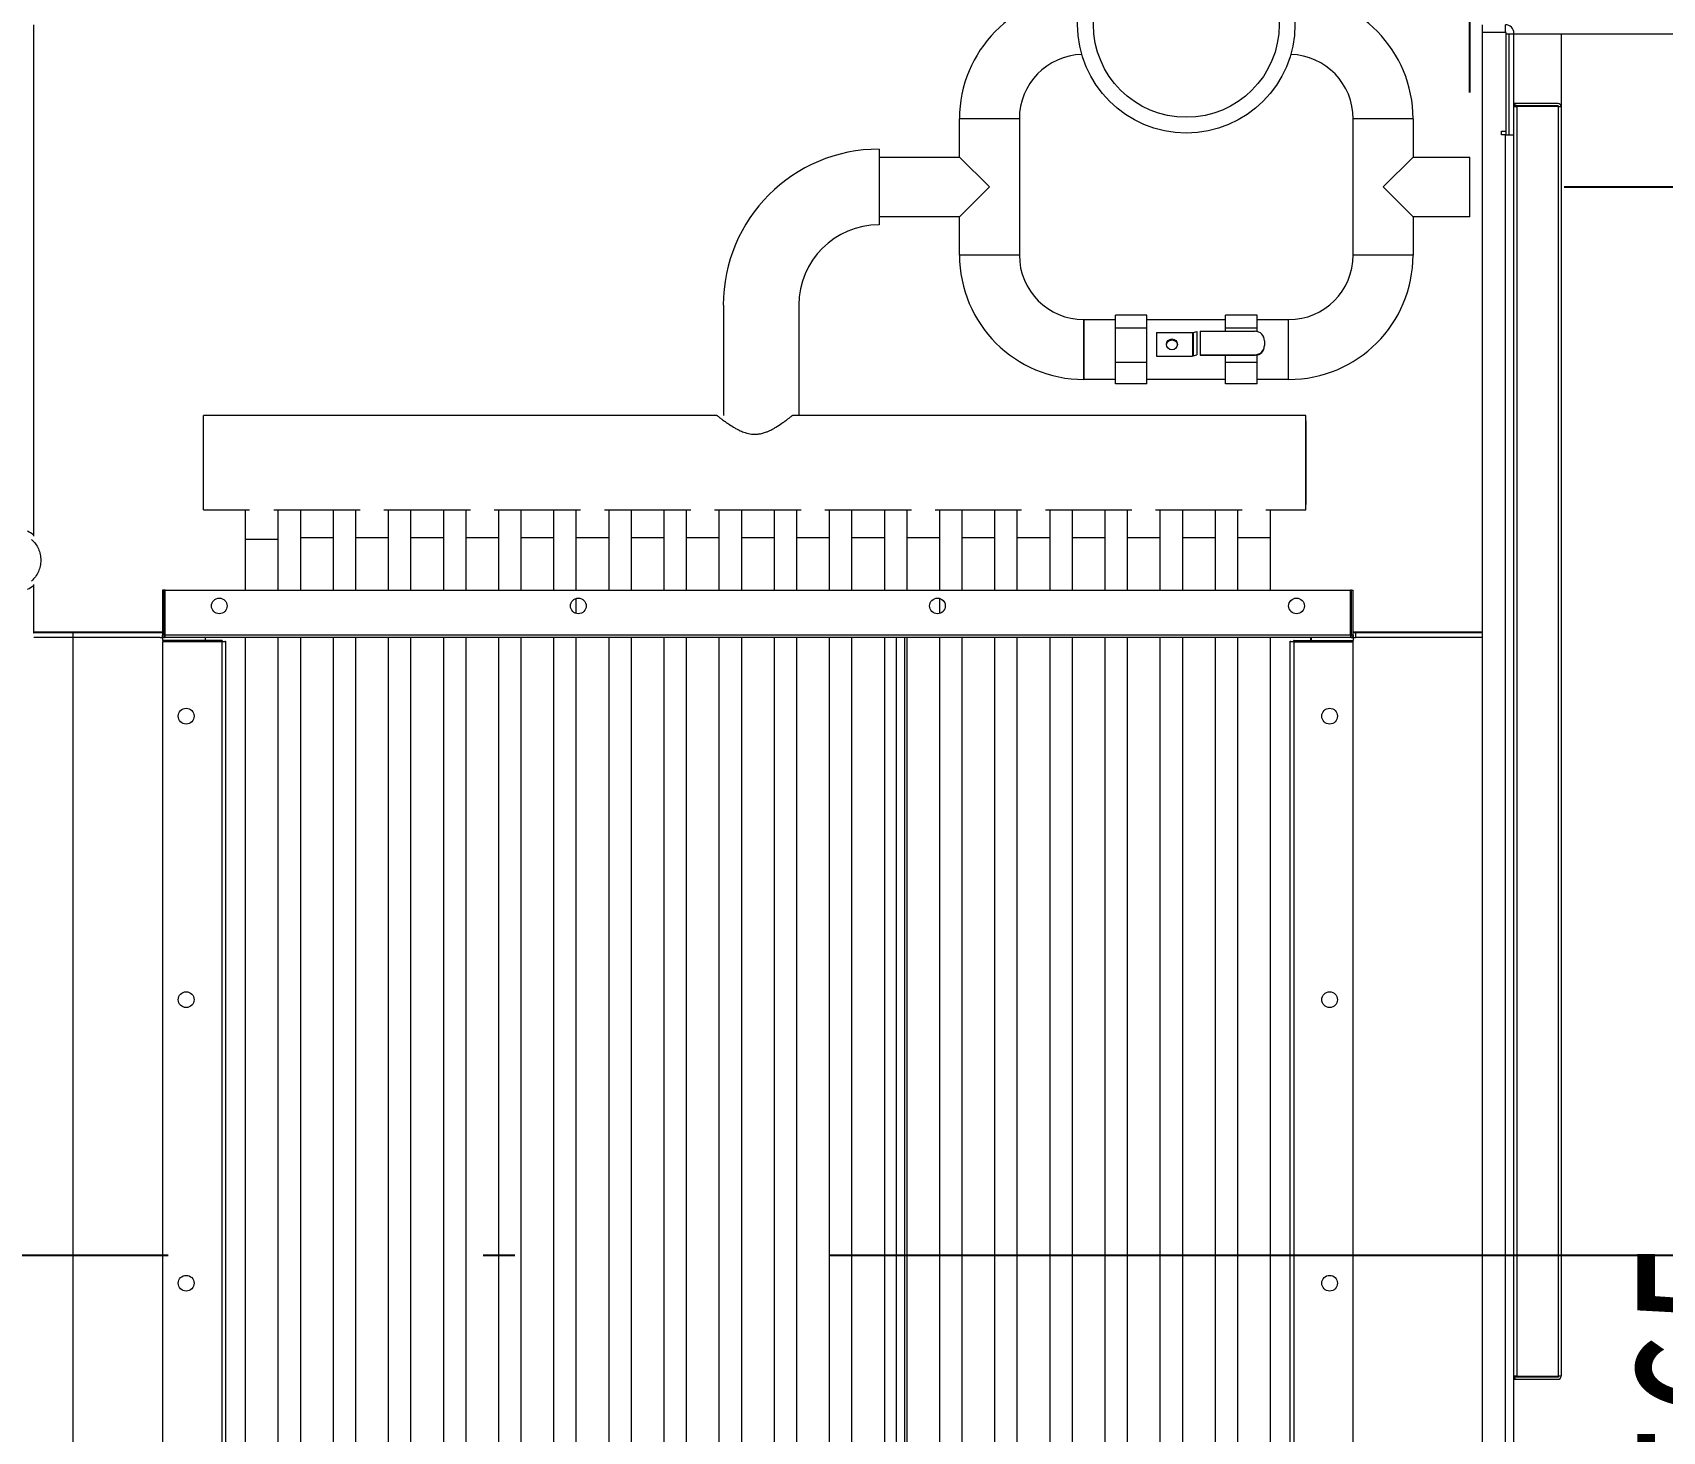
# Model space of a CAD drawing. Extents: x -2187 to 96136, y -11110 to 52208.
# Drawn here: x 39480 to 40514, y 19551 to 20440 of the extents above; entities that cross this region are included whole.
import ezdxf

# ---------------------------------------------------------------- set-up
doc = ezdxf.new("R2010")
doc.units = 0
doc.header["$LTSCALE"] = 1000
doc.header["$MEASUREMENT"] = 0
doc.linetypes.add('ACAD_ISO02W100', pattern=[15, 12, -3])
doc.linetypes.add('DOTE', pattern=[2.42, 2, -0.2, 0.02, -0.2])
doc.layers.add('DOTE', color=14, linetype='DOTE')
doc.layers.add('洗衣房设备', color=4, linetype='Continuous')
doc.styles.add('-宋体', font='', dxfattribs={"width": 0.8})
doc.styles.get('-宋体').set_extended_font_data('SimSun')
doc.dimstyles.new('50', dxfattribs={"dimscale": 30, "dimtxt": 3.5, "dimasz": 1.5, "dimexe": 0.8, "dimexo": 2, "dimgap": 0.8, "dimtad": 1, "dimdec": 0, "dimrnd": 5, "dimzin": 0, "dimdsep": 46, "dimtxsty": '-宋体', "dimblk": 'OBLIQUE', "dimcen": 0.6, "dimdle": 0.8, "dimclrd": 6, "dimclre": 6, "dimclrt": 6, "dimadec": 0, "dimazin": 0, "dimtfac": 1, "dimtdec": 0, "dimtofl": 0, "dimtmove": 2, "dimatfit": 3, "dimldrblk": 'OBLIQUE', "dimfxl": 0, "dimtolj": 1, "dimtzin": 0, "dimarcsym": 0})

# ---------------------------------------------------------------- blocks, each defined once
blk = doc.blocks.new('_OBLIQUE')
at = {"color": 0, "linetype": 'ByBlock'}
blk.add_line((-0.5, -0.5), (0.5, 0.5), dxfattribs=at)
blk = doc.blocks.new('*D107')
at = {"layer": 'Defpoints', "color": 0, "linetype": 'ACAD_ISO02W100', "ltscale": 750}
for p in [(40392.1, 20341.5), (40215.4, 18776.3), (40625.3, 18776.3)]:
    blk.add_point(p, dxfattribs=at)
at = {"layer": '洗衣房设备', "color": 6, "linetype": 'ACAD_ISO02W100', "lineweight": -2, "ltscale": 750}
for p, q in [((40625.3, 20365.5), (40625.3, 18752.3)), ((40452.1, 20341.5), (40649.3, 20341.5)), ((40275.4, 18776.3), (40649.3, 18776.3))]:
    blk.add_line(p, q, dxfattribs=at)
at = {"layer": '洗衣房设备', "color": 6, "linetype": 'ACAD_ISO02W100', "lineweight": -2, "ltscale": 750, "xscale": 45, "yscale": 45, "zscale": 45}
for p, rotation in [((40625.3, 20341.5), 90), ((40625.3, 18776.3), 270)]:
    blk.add_blockref('_OBLIQUE', p, dxfattribs=dict(at, rotation=rotation))
at = {"layer": '洗衣房设备', "color": 6, "linetype": 'ACAD_ISO02W100', "ltscale": 750, "insert": (40548.8, 19558.9), "char_height": 105, "attachment_point": 5, "rotation": 90, "style": '-宋体'}
blk.add_mtext('\\A1;1565', dxfattribs=at)
blk = doc.blocks.new('*D110')
at = {"layer": 'Defpoints', "color": 0, "linetype": 'ACAD_ISO02W100', "ltscale": 750}
for p in [(40450.1, 20588.6), (40450.1, 20438.8), (40392.1, 20341.5)]:
    blk.add_point(p, dxfattribs=at)
at = {"layer": '洗衣房设备', "color": 6, "linetype": 'ACAD_ISO02W100', "lineweight": -2, "ltscale": 750}
for p, q in [((40392.1, 20401.5), (40392.1, 20612.6)), ((40450.1, 20498.8), (40450.1, 20612.6)), ((40368.1, 20588.6), (40474.1, 20588.6))]:
    blk.add_line(p, q, dxfattribs=at)
at = {"layer": '洗衣房设备', "color": 6, "linetype": 'ACAD_ISO02W100', "lineweight": -2, "ltscale": 750, "xscale": 45, "yscale": 45, "zscale": 45, "rotation": 180}
blk.add_blockref('_OBLIQUE', (40392.1, 20588.6), dxfattribs=at)
at = {"layer": '洗衣房设备', "color": 6, "linetype": 'ACAD_ISO02W100', "lineweight": -2, "ltscale": 750, "xscale": 45, "yscale": 45, "zscale": 45}
blk.add_blockref('_OBLIQUE', (40450.1, 20588.6), dxfattribs=at)
at = {"layer": '洗衣房设备', "color": 6, "linetype": 'ACAD_ISO02W100', "ltscale": 750, "insert": (40421.1, 20701.1), "char_height": 105, "attachment_point": 5, "style": '-宋体'}
blk.add_mtext('\\A1;60', dxfattribs=at)

msp = doc.modelspace()

# ---------------------------------------------------------------- linework, layer by layer
at = {"color": 7, "linetype": 'Continuous', "lineweight": 15}
for p, q in [((39480.097, 20444.501), (39480.097, 20119.831)), ((40400.097, 20058.901), (40400.097, 20444.501)), ((40400.097, 20058.901), (40400.097, 20444.501)), ((40415.097, 20439.501), (40400.097, 20439.501)), ((40415.097, 20439.501), (40400.097, 20439.501)), ((40414.697, 20439.501), (40400.097, 20439.501)), ((40414.697, 20439.501), (40414.697, 20444.501)), ((40415.097, 20377.001), (40415.097, 20439.501)), ((40415.097, 20377.001), (40415.097, 20439.501)), ((40415.097, 20374.501), (40415.097, 20439.101)), ((40415.097, 20374.501), (40415.097, 20439.101)), ((40415.097, 20438.784), (40659.919, 20438.784)), ((40415.097, 20438.784), (42420.097, 20438.784)), ((40417.097, 20374.501), (40417.097, 20438.784)), ((40417.097, 20374.501), (40417.097, 20438.784)), ((40420.097, 20374.501), (40420.097, 20439.101)), ((40420.097, 20374.501), (40420.097, 20439.101)), ((40450.097, 20438.784), (40450.097, 20392.601)), ((40448.197, 20394.501), (40420.097, 20394.501)), ((40448.197, 20394.501), (40420.097, 20394.501)), ((40448.197, 20393.001), (40420.097, 20393.001)), ((40448.197, 20393.001), (40420.097, 20393.001)), ((40420.097, 20392.601), (40421.997, 20392.601)), ((40420.097, 20392.601), (40421.997, 20392.601)), ((40421.997, 20392.601), (40421.997, 19586.401)), ((40448.197, 20392.601), (40421.997, 20392.601)), ((40448.197, 20392.601), (40421.997, 20392.601)), ((40421.997, 20392.601), (40421.997, 19586.401)), ((40448.197, 20392.601), (40448.197, 19586.401)), ((40448.197, 20392.601), (40450.097, 20392.601)), ((40448.197, 20392.601), (40448.197, 19586.401)), ((40448.197, 20392.601), (40450.097, 20392.601)), ((40450.097, 20392.601), (40450.097, 19586.401)), ((40068.097, 20360.501), (40068.097, 20384.717)), ((40106.097, 20384.717), (40106.097, 20298.286)), ((40318.097, 20298.286), (40318.097, 20384.717)), ((40356.097, 20384.717), (40356.097, 20360.501)), ((40412.197, 20374.501), (40412.197, 20377.001)), ((40412.197, 20377.001), (40415.097, 20377.001)), ((40412.197, 20374.501), (40412.197, 20377.001)), ((40412.197, 20377.001), (40415.097, 20377.001)), ((40017.097, 20365.501), (40017.097, 20317.501)), ((40414.697, 20374.501), (40412.197, 20374.501)), ((40414.697, 20374.501), (40412.197, 20374.501)), ((40414.697, 20374.501), (40415.097, 20374.501)), ((40414.697, 18734.501), (40414.697, 20374.501)), ((40414.697, 18734.501), (40414.697, 20374.501)), ((40414.697, 20374.501), (40415.097, 20374.501)), ((40415.097, 20374.501), (40420.097, 20374.501)), ((40415.097, 20374.501), (40420.097, 20374.501)), ((40420.097, 18734.501), (40420.097, 20374.501)), ((40420.097, 18734.501), (40420.097, 20374.501)), ((40017.097, 20360.501), (40068.097, 20360.501)), ((40087.097, 20341.501), (40068.097, 20360.501)), ((40356.097, 20360.501), (40337.097, 20341.501)), ((40356.097, 20360.501), (40392.097, 20360.501)), ((40392.097, 20322.501), (40392.097, 20360.501)), ((40068.097, 20322.501), (40087.097, 20341.501)), ((40337.097, 20341.501), (40356.097, 20322.501)), ((40068.097, 20322.501), (40017.097, 20322.501)), ((40068.097, 20298.286), (40068.097, 20322.501)), ((40392.097, 20322.501), (40356.097, 20322.501)), ((40356.097, 20322.501), (40356.097, 20298.286)), ((39918.274, 20266.501), (39918.274, 20196.501)), ((39965.865, 20268.001), (39965.87, 20268.001)), ((39966.274, 20196.501), (39966.274, 20266.501)), ((40147.097, 20257.286), (40167.097, 20257.286)), ((40147.097, 20257.286), (40147.097, 20219.286)), ((40147.097, 20219.473), (40147.097, 20257.286)), ((40167.097, 20251.842), (40167.097, 20260.02)), ((40187.097, 20260.02), (40167.097, 20260.02)), ((40187.097, 20251.842), (40167.097, 20251.842)), ((40167.097, 20230.108), (40167.097, 20251.842)), ((40187.097, 20251.842), (40187.097, 20260.02)), ((40187.097, 20257.286), (40237.097, 20257.286)), ((40187.097, 20230.108), (40187.097, 20251.842)), ((40257.097, 20260.02), (40237.097, 20260.02)), ((40237.097, 20251.842), (40237.097, 20260.02)), ((40257.097, 20251.842), (40237.097, 20251.842)), ((40237.097, 20249.851), (40237.097, 20251.842)), ((40257.097, 20251.842), (40257.097, 20260.02)), ((40257.097, 20257.286), (40277.097, 20257.286)), ((40257.097, 20249.706), (40257.097, 20251.842)), ((40277.097, 20219.473), (40277.097, 20257.286)), ((40277.097, 20219.286), (40277.097, 20257.286)), ((40193.248, 20249.005), (40193.248, 20234.154)), ((40193.248, 20249.005), (40216.065, 20249.005)), ((40216.065, 20249.005), (40216.065, 20234.154)), ((40216.42, 20249.036), (40218.759, 20249.67)), ((40216.42, 20249.036), (40216.42, 20234.184)), ((40218.759, 20249.67), (40218.759, 20234.818)), ((40220.891, 20249.851), (40255.777, 20249.851)), ((40220.891, 20249.851), (40220.891, 20235)), ((40261.777, 20243.911), (40261.777, 20240.94)), ((40193.248, 20234.154), (40216.065, 20234.154)), ((40216.42, 20234.184), (40218.759, 20234.818)), ((40220.891, 20235), (40220.891, 20234.719)), ((40220.891, 20235), (40255.777, 20235)), ((40220.891, 20234.719), (40255.777, 20234.719)), ((40237.097, 20230.108), (40237.097, 20234.719)), ((40257.097, 20230.108), (40257.097, 20234.865)), ((40187.097, 20230.108), (40167.097, 20230.108)), ((40167.097, 20216.552), (40167.097, 20230.108)), ((40187.097, 20216.552), (40187.097, 20230.108)), ((40257.097, 20230.108), (40237.097, 20230.108)), ((40237.097, 20216.552), (40237.097, 20230.108)), ((40257.097, 20216.552), (40257.097, 20230.108)), ((40147.097, 20219.286), (40147.097, 20219.473)), ((40167.097, 20219.286), (40147.097, 20219.286)), ((40187.097, 20216.552), (40167.097, 20216.552)), ((40237.097, 20219.286), (40187.097, 20219.286)), ((40257.097, 20216.552), (40237.097, 20216.552)), ((40277.097, 20219.286), (40257.097, 20219.286)), ((40277.097, 20219.286), (40277.097, 20219.473)), ((39914.097, 20196.501), (39588.097, 20196.501)), ((39588.097, 20166.501), (39588.097, 20196.501)), ((39914.097, 20196.501), (39588.097, 20196.501)), ((40288.097, 20196.501), (39962.097, 20196.501)), ((40288.097, 20196.501), (39962.097, 20196.501)), ((40288.097, 20166.501), (40288.097, 20196.501)), ((40288.097, 20166.501), (40288.097, 20196.501)), ((40288.097, 20193.001), (40288.097, 20140.001)), ((39588.097, 20136.501), (39588.097, 20166.501)), ((40288.097, 20136.501), (40288.097, 20166.501)), ((40288.097, 20136.501), (40288.097, 20166.501)), ((39588.097, 20136.501), (39617.372, 20136.501)), ((39614.597, 20136.501), (39614.597, 20117.869)), ((39632.821, 20136.501), (39687.557, 20136.501)), ((39635.597, 20117.869), (39635.597, 20136.501)), ((39649.597, 20136.501), (39649.597, 20118.869)), ((39670.597, 20118.869), (39670.597, 20136.501)), ((39684.597, 20136.501), (39684.597, 20118.869)), ((39702.637, 20136.501), (39757.557, 20136.501)), ((39705.597, 20118.869), (39705.597, 20136.501)), ((39719.597, 20136.501), (39719.597, 20118.869)), ((39740.597, 20118.869), (39740.597, 20136.501)), ((39754.597, 20136.501), (39754.597, 20118.869)), ((39772.637, 20136.501), (39827.557, 20136.501)), ((39775.597, 20118.869), (39775.597, 20136.501)), ((39789.597, 20136.501), (39789.597, 20118.869)), ((39810.597, 20118.869), (39810.597, 20136.501)), ((39824.597, 20136.501), (39824.597, 20118.869)), ((39842.637, 20136.501), (39897.557, 20136.501)), ((39845.597, 20118.869), (39845.597, 20136.501)), ((39859.597, 20136.501), (39859.597, 20118.869)), ((39880.597, 20118.869), (39880.597, 20136.501)), ((39894.597, 20136.501), (39894.597, 20118.869)), ((39912.637, 20136.501), (39967.557, 20136.501)), ((39912.637, 20136.501), (39967.557, 20136.501)), ((39915.597, 20118.869), (39915.597, 20136.501)), ((39915.597, 20118.869), (39915.597, 20136.501)), ((39929.597, 20136.501), (39929.597, 20118.869)), ((39929.597, 20136.501), (39929.597, 20118.869)), ((39950.597, 20118.869), (39950.597, 20136.501)), ((39950.597, 20118.869), (39950.597, 20136.501)), ((39964.597, 20136.501), (39964.597, 20118.869)), ((39964.597, 20136.501), (39964.597, 20118.869)), ((39982.637, 20136.501), (40037.557, 20136.501)), ((39982.637, 20136.501), (40037.557, 20136.501)), ((39985.597, 20118.869), (39985.597, 20136.501)), ((39985.597, 20118.869), (39985.597, 20136.501)), ((39999.597, 20136.501), (39999.597, 20118.869)), ((39999.597, 20136.501), (39999.597, 20118.869)), ((40020.597, 20118.869), (40020.597, 20136.501)), ((40020.597, 20118.869), (40020.597, 20136.501)), ((40034.597, 20136.501), (40034.597, 20118.869)), ((40034.597, 20136.501), (40034.597, 20118.869)), ((40052.637, 20136.501), (40107.557, 20136.501)), ((40052.637, 20136.501), (40107.557, 20136.501)), ((40055.597, 20118.869), (40055.597, 20136.501)), ((40055.597, 20118.869), (40055.597, 20136.501)), ((40069.597, 20136.501), (40069.597, 20118.869)), ((40069.597, 20136.501), (40069.597, 20118.869)), ((40090.597, 20118.869), (40090.597, 20136.501)), ((40090.597, 20118.869), (40090.597, 20136.501)), ((40104.597, 20136.501), (40104.597, 20118.869)), ((40104.597, 20136.501), (40104.597, 20118.869)), ((40122.637, 20136.501), (40177.557, 20136.501)), ((40122.637, 20136.501), (40177.557, 20136.501)), ((40125.597, 20118.869), (40125.597, 20136.501)), ((40125.597, 20118.869), (40125.597, 20136.501)), ((40139.597, 20136.501), (40139.597, 20118.869)), ((40139.597, 20136.501), (40139.597, 20118.869)), ((40160.597, 20118.869), (40160.597, 20136.501)), ((40160.597, 20118.869), (40160.597, 20136.501)), ((40174.597, 20136.501), (40174.597, 20118.869)), ((40174.597, 20136.501), (40174.597, 20118.869)), ((40192.637, 20136.501), (40247.557, 20136.501)), ((40192.637, 20136.501), (40247.557, 20136.501)), ((40195.597, 20118.869), (40195.597, 20136.501)), ((40195.597, 20118.869), (40195.597, 20136.501)), ((40209.597, 20136.501), (40209.597, 20118.869)), ((40209.597, 20136.501), (40209.597, 20118.869)), ((40230.597, 20118.869), (40230.597, 20136.501)), ((40230.597, 20118.869), (40230.597, 20136.501)), ((40244.597, 20136.501), (40244.597, 20118.869)), ((40244.597, 20136.501), (40244.597, 20118.869)), ((40262.637, 20136.501), (40288.097, 20136.501)), ((40262.637, 20136.501), (40288.097, 20136.501)), ((40265.597, 20118.869), (40265.597, 20136.501)), ((40265.597, 20118.869), (40265.597, 20136.501)), ((39614.597, 20117.869), (39614.597, 20085.501)), ((39635.597, 20085.501), (39635.597, 20117.869)), ((39649.597, 20118.869), (39649.597, 20085.501)), ((39670.597, 20085.501), (39670.597, 20118.869)), ((39684.597, 20118.869), (39684.597, 20085.501)), ((39705.597, 20085.501), (39705.597, 20118.869)), ((39719.597, 20118.869), (39719.597, 20085.501)), ((39740.597, 20085.501), (39740.597, 20118.869)), ((39754.597, 20118.869), (39754.597, 20085.501)), ((39775.597, 20085.501), (39775.597, 20118.869)), ((39789.597, 20118.869), (39789.597, 20085.501)), ((39810.597, 20085.501), (39810.597, 20118.869)), ((39824.597, 20118.869), (39824.597, 20085.501)), ((39845.597, 20085.501), (39845.597, 20118.869)), ((39859.597, 20118.869), (39859.597, 20085.501)), ((39880.597, 20085.501), (39880.597, 20118.869)), ((39894.597, 20118.869), (39894.597, 20085.501)), ((39915.597, 20085.501), (39915.597, 20118.869)), ((39915.597, 20085.501), (39915.597, 20118.869)), ((39929.597, 20118.869), (39929.597, 20085.501)), ((39929.597, 20118.869), (39929.597, 20085.501)), ((39950.597, 20085.501), (39950.597, 20118.869)), ((39950.597, 20085.501), (39950.597, 20118.869)), ((39964.597, 20118.869), (39964.597, 20085.501)), ((39964.597, 20118.869), (39964.597, 20085.501)), ((39985.597, 20085.501), (39985.597, 20118.869)), ((39985.597, 20085.501), (39985.597, 20118.869)), ((39999.597, 20118.869), (39999.597, 20085.501)), ((39999.597, 20118.869), (39999.597, 20085.501)), ((40020.597, 20085.501), (40020.597, 20118.869)), ((40020.597, 20085.501), (40020.597, 20118.869)), ((40034.597, 20118.869), (40034.597, 20085.501)), ((40034.597, 20118.869), (40034.597, 20085.501)), ((40055.597, 20085.501), (40055.597, 20118.869)), ((40055.597, 20085.501), (40055.597, 20118.869)), ((40069.597, 20118.869), (40069.597, 20085.501)), ((40069.597, 20118.869), (40069.597, 20085.501)), ((40090.597, 20085.501), (40090.597, 20118.869)), ((40090.597, 20085.501), (40090.597, 20118.869)), ((40104.597, 20118.869), (40104.597, 20085.501)), ((40104.597, 20118.869), (40104.597, 20085.501)), ((40125.597, 20085.501), (40125.597, 20118.869)), ((40125.597, 20085.501), (40125.597, 20118.869)), ((40139.597, 20118.869), (40139.597, 20085.501)), ((40139.597, 20118.869), (40139.597, 20085.501)), ((40160.597, 20085.501), (40160.597, 20118.869)), ((40160.597, 20085.501), (40160.597, 20118.869)), ((40174.597, 20118.869), (40174.597, 20085.501)), ((40174.597, 20118.869), (40174.597, 20085.501)), ((40195.597, 20085.501), (40195.597, 20118.869)), ((40195.597, 20085.501), (40195.597, 20118.869)), ((40209.597, 20118.869), (40209.597, 20085.501)), ((40209.597, 20118.869), (40209.597, 20085.501)), ((40230.597, 20085.501), (40230.597, 20118.869)), ((40230.597, 20085.501), (40230.597, 20118.869)), ((40244.597, 20118.869), (40244.597, 20085.501)), ((40244.597, 20118.869), (40244.597, 20085.501)), ((40265.597, 20085.501), (40265.597, 20118.869)), ((40265.597, 20085.501), (40265.597, 20118.869)), ((39480.097, 20089.171), (39480.097, 20058.901)), ((39562.097, 20085.501), (39562.097, 20056.901)), ((39563.097, 20085.501), (39562.097, 20085.501)), ((39563.097, 20056.901), (39563.097, 20085.501)), ((39563.804, 20085.501), (39563.097, 20085.501)), ((39563.804, 20085.501), (40316.39, 20085.501)), ((39563.804, 20056.901), (39563.804, 20085.501)), ((39563.804, 20085.501), (40316.39, 20085.501)), ((39824.597, 20080.271), (39824.597, 20070.732)), ((40055.597, 20070.732), (40055.597, 20080.271)), ((40055.597, 20070.732), (40055.597, 20080.271)), ((40316.39, 20056.901), (40316.39, 20085.501)), ((40317.097, 20085.501), (40316.39, 20085.501)), ((40316.39, 20056.901), (40316.39, 20085.501)), ((40317.097, 20085.501), (40316.39, 20085.501)), ((40317.097, 20056.901), (40317.097, 20085.501)), ((40317.097, 20085.501), (40318.097, 20085.501)), ((40317.097, 20085.501), (40318.097, 20085.501)), ((40317.097, 20056.901), (40317.097, 20085.501)), ((40318.097, 20056.901), (40318.097, 20085.501)), ((40318.097, 20056.901), (40318.097, 20085.501)), ((39560.597, 20058.501), (39480.263, 20058.501)), ((39560.597, 20055.501), (39480.263, 20055.501)), ((39505.097, 20058.501), (39505.097, 19055.501)), ((39562.097, 20058.501), (39560.597, 20058.501)), ((39560.597, 20055.501), (39562.097, 20055.501)), ((39562.097, 20055.501), (39562.097, 20056.901)), ((39562.097, 20055.501), (39562.097, 20053.501)), ((39563.497, 20055.501), (39562.097, 20055.501)), ((39563.746, 20056.501), (39563.497, 20056.501)), ((40316.697, 20055.501), (39563.497, 20055.501)), ((40316.697, 20055.501), (39563.497, 20055.501)), ((40316.39, 20056.901), (39563.804, 20056.901)), ((40316.39, 20056.901), (39563.804, 20056.901)), ((39589.097, 20055.501), (39589.097, 20052.794)), ((39614.597, 20055.501), (39614.597, 19055.501)), ((39635.597, 19055.501), (39635.597, 20055.501)), ((39649.597, 20055.501), (39649.597, 19056.501)), ((39670.597, 19056.501), (39670.597, 20055.501)), ((39684.597, 20055.501), (39684.597, 19056.501)), ((39705.597, 19056.501), (39705.597, 20055.501)), ((39719.597, 20055.501), (39719.597, 19056.501)), ((39740.597, 19056.501), (39740.597, 20055.501)), ((39754.597, 20055.501), (39754.597, 19056.501)), ((39775.597, 19056.501), (39775.597, 20055.501)), ((39789.597, 20055.501), (39789.597, 19056.501)), ((39810.597, 19056.501), (39810.597, 20055.501)), ((39824.597, 20055.501), (39824.597, 19056.501)), ((39845.597, 19056.501), (39845.597, 20055.501)), ((39859.597, 20055.501), (39859.597, 19056.501)), ((39880.597, 19056.501), (39880.597, 20055.501)), ((39894.597, 20055.501), (39894.597, 19056.501)), ((39915.597, 19056.501), (39915.597, 20055.501)), ((39915.597, 19056.501), (39915.597, 20055.501)), ((39929.597, 20055.501), (39929.597, 19056.501)), ((39929.597, 20055.501), (39929.597, 19056.501)), ((39950.597, 19056.501), (39950.597, 20055.501)), ((39950.597, 19056.501), (39950.597, 20055.501)), ((39964.597, 20055.501), (39964.597, 19056.501)), ((39964.597, 20055.501), (39964.597, 19056.501)), ((39985.597, 19056.501), (39985.597, 20055.501)), ((39985.597, 19056.501), (39985.597, 20055.501)), ((39999.597, 20055.501), (39999.597, 19056.501)), ((39999.597, 20055.501), (39999.597, 19056.501)), ((40020.597, 19056.501), (40020.597, 20055.501)), ((40020.597, 19056.501), (40020.597, 20055.501)), ((40027.894, 20055.501), (40027.894, 19055.501)), ((40027.894, 20055.501), (40027.894, 19055.501)), ((40033.424, 19055.501), (40033.424, 20055.501)), ((40033.424, 19055.501), (40033.424, 20055.501)), ((40034.597, 20055.501), (40034.597, 19056.501)), ((40034.597, 20055.501), (40034.597, 19056.501)), ((40055.597, 19056.501), (40055.597, 20055.501)), ((40055.597, 19056.501), (40055.597, 20055.501)), ((40069.597, 20055.501), (40069.597, 19056.501)), ((40069.597, 20055.501), (40069.597, 19056.501)), ((40090.597, 19056.501), (40090.597, 20055.501)), ((40090.597, 19056.501), (40090.597, 20055.501)), ((40104.597, 20055.501), (40104.597, 19056.501)), ((40104.597, 20055.501), (40104.597, 19056.501)), ((40125.597, 19056.501), (40125.597, 20055.501)), ((40125.597, 19056.501), (40125.597, 20055.501)), ((40139.597, 20055.501), (40139.597, 19056.501)), ((40139.597, 20055.501), (40139.597, 19056.501)), ((40160.597, 19056.501), (40160.597, 20055.501)), ((40160.597, 19056.501), (40160.597, 20055.501)), ((40174.597, 20055.501), (40174.597, 19056.501)), ((40174.597, 20055.501), (40174.597, 19056.501)), ((40195.597, 19056.501), (40195.597, 20055.501)), ((40195.597, 19056.501), (40195.597, 20055.501)), ((40209.597, 20055.501), (40209.597, 19056.501)), ((40209.597, 20055.501), (40209.597, 19056.501)), ((40230.597, 19056.501), (40230.597, 20055.501)), ((40230.597, 19056.501), (40230.597, 20055.501)), ((40244.597, 20055.501), (40244.597, 19056.501)), ((40244.597, 20055.501), (40244.597, 19056.501)), ((40265.597, 19056.501), (40265.597, 20055.501)), ((40265.597, 19056.501), (40265.597, 20055.501)), ((40291.097, 20052.794), (40291.097, 20055.501)), ((40291.097, 20052.794), (40291.097, 20055.501)), ((40291.497, 20052.794), (40291.497, 20055.501)), ((40291.497, 20052.794), (40291.497, 20055.501)), ((40316.697, 20056.501), (40316.447, 20056.501)), ((40316.697, 20056.501), (40316.447, 20056.501)), ((40316.697, 20055.501), (40318.097, 20055.501)), ((40316.697, 20055.501), (40318.097, 20055.501)), ((40318.097, 20056.901), (40317.097, 20056.901)), ((40318.097, 20056.901), (40317.097, 20056.901)), ((40319.597, 20058.501), (40318.097, 20058.501)), ((40319.597, 20058.501), (40318.097, 20058.501)), ((40318.097, 20056.901), (40318.097, 20055.501)), ((40318.097, 20056.901), (40318.097, 20055.501)), ((40318.097, 20055.501), (40318.097, 20053.501)), ((40318.097, 20055.501), (40319.597, 20055.501)), ((40318.097, 20055.501), (40318.097, 20053.501)), ((40318.097, 20055.501), (40319.597, 20055.501)), ((40399.93, 20058.501), (40319.597, 20058.501)), ((40319.597, 20058.501), (40319.597, 20055.501)), ((40399.93, 20058.501), (40319.597, 20058.501)), ((40319.597, 20058.501), (40319.597, 20055.501)), ((40399.93, 20055.501), (40319.597, 20055.501)), ((40399.93, 20055.501), (40319.597, 20055.501)), ((40399.93, 20058.501), (40399.93, 20055.501)), ((40399.93, 20058.501), (40399.93, 20055.501)), ((40400.097, 20055.501), (40399.93, 20055.501)), ((40400.097, 20055.501), (40399.93, 20055.501)), ((40400.097, 19055.501), (40400.097, 20055.501)), ((40400.097, 19055.501), (40400.097, 20055.501)), ((39599.697, 20053.501), (39562.097, 20053.501)), ((39562.097, 20052.794), (39562.097, 19058.208)), ((39599.697, 20052.794), (39562.097, 20052.794)), ((39599.697, 20052.794), (39599.697, 19058.208)), ((39600.097, 20053.101), (39600.097, 20052.828)), ((39602.097, 20053.101), (39602.097, 19057.901)), ((40278.097, 19057.901), (40278.097, 20053.101)), ((40278.097, 19057.901), (40278.097, 20053.101)), ((40280.097, 20052.828), (40280.097, 20053.101)), ((40280.097, 20052.828), (40280.097, 20053.101)), ((40280.497, 20053.501), (40318.097, 20053.501)), ((40280.497, 20053.501), (40318.097, 20053.501)), ((40280.497, 20052.794), (40318.097, 20052.794)), ((40280.497, 19058.208), (40280.497, 20052.794)), ((40280.497, 20052.794), (40318.097, 20052.794)), ((40280.497, 19058.208), (40280.497, 20052.794)), ((40318.097, 20052.794), (40318.097, 20053.501)), ((40318.097, 20052.794), (40318.097, 20053.501)), ((40318.097, 19058.208), (40318.097, 20052.794)), ((40318.097, 19058.208), (40318.097, 20052.794)), ((40421.997, 19586.401), (40420.097, 19586.401)), ((40421.997, 19586.401), (40420.097, 19586.401)), ((40420.097, 19586.001), (40448.197, 19586.001)), ((40420.097, 19586.001), (40448.197, 19586.001)), ((40420.097, 19584.501), (40448.197, 19584.501)), ((40420.097, 19584.501), (40448.197, 19584.501)), ((40421.997, 19586.401), (40448.197, 19586.401)), ((40421.997, 19586.401), (40448.197, 19586.401)), ((40450.097, 19586.401), (40448.197, 19586.401)), ((40450.097, 19586.401), (40448.197, 19586.401))]:
    msp.add_line(p, q, dxfattribs=at)
at = {"color": 8, "linetype": 'Continuous', "lineweight": 15}
for p, q in [((40106.097, 20384.717), (40068.097, 20384.717)), ((40356.097, 20384.717), (40318.097, 20384.717)), ((40106.097, 20298.286), (40068.097, 20298.286)), ((40356.097, 20298.286), (40318.097, 20298.286)), ((39614.597, 20117.869), (39625.097, 20117.869)), ((39625.097, 20117.869), (39635.597, 20117.869)), ((39649.597, 20118.869), (39660.097, 20118.869)), ((39660.097, 20118.869), (39670.597, 20118.869)), ((39684.597, 20118.869), (39695.097, 20118.869)), ((39695.097, 20118.869), (39705.597, 20118.869)), ((39719.597, 20118.869), (39730.097, 20118.869)), ((39730.097, 20118.869), (39740.597, 20118.869)), ((39754.597, 20118.869), (39765.097, 20118.869)), ((39765.097, 20118.869), (39775.597, 20118.869)), ((39789.597, 20118.869), (39800.097, 20118.869)), ((39800.097, 20118.869), (39810.597, 20118.869)), ((39824.597, 20118.869), (39835.097, 20118.869)), ((39835.097, 20118.869), (39845.597, 20118.869)), ((39859.597, 20118.869), (39870.097, 20118.869)), ((39870.097, 20118.869), (39880.597, 20118.869)), ((39894.597, 20118.869), (39905.097, 20118.869)), ((39905.097, 20118.869), (39915.597, 20118.869)), ((39905.097, 20118.869), (39915.597, 20118.869)), ((39929.597, 20118.869), (39940.097, 20118.869)), ((39929.597, 20118.869), (39940.097, 20118.869)), ((39940.097, 20118.869), (39950.597, 20118.869)), ((39940.097, 20118.869), (39950.597, 20118.869)), ((39964.597, 20118.869), (39975.097, 20118.869)), ((39964.597, 20118.869), (39975.097, 20118.869)), ((39975.097, 20118.869), (39985.597, 20118.869)), ((39975.097, 20118.869), (39985.597, 20118.869)), ((39999.597, 20118.869), (40010.097, 20118.869)), ((39999.597, 20118.869), (40010.097, 20118.869)), ((40010.097, 20118.869), (40020.597, 20118.869)), ((40010.097, 20118.869), (40020.597, 20118.869)), ((40034.597, 20118.869), (40045.097, 20118.869)), ((40034.597, 20118.869), (40045.097, 20118.869)), ((40045.097, 20118.869), (40055.597, 20118.869)), ((40045.097, 20118.869), (40055.597, 20118.869)), ((40069.597, 20118.869), (40080.097, 20118.869)), ((40069.597, 20118.869), (40080.097, 20118.869)), ((40080.097, 20118.869), (40090.597, 20118.869)), ((40080.097, 20118.869), (40090.597, 20118.869)), ((40104.597, 20118.869), (40115.097, 20118.869)), ((40104.597, 20118.869), (40115.097, 20118.869)), ((40115.097, 20118.869), (40125.597, 20118.869)), ((40115.097, 20118.869), (40125.597, 20118.869)), ((40139.597, 20118.869), (40150.097, 20118.869)), ((40139.597, 20118.869), (40150.097, 20118.869)), ((40150.097, 20118.869), (40160.597, 20118.869)), ((40150.097, 20118.869), (40160.597, 20118.869)), ((40174.597, 20118.869), (40185.097, 20118.869)), ((40174.597, 20118.869), (40185.097, 20118.869)), ((40185.097, 20118.869), (40195.597, 20118.869)), ((40185.097, 20118.869), (40195.597, 20118.869)), ((40209.597, 20118.869), (40220.097, 20118.869)), ((40209.597, 20118.869), (40220.097, 20118.869)), ((40220.097, 20118.869), (40230.597, 20118.869)), ((40220.097, 20118.869), (40230.597, 20118.869)), ((40244.597, 20118.869), (40255.097, 20118.869)), ((40244.597, 20118.869), (40255.097, 20118.869)), ((40255.097, 20118.869), (40265.597, 20118.869)), ((40255.097, 20118.869), (40265.597, 20118.869)), ((39562.097, 20058.901), (39480.097, 20058.901)), ((39563.804, 20058.901), (39562.097, 20058.901)), ((40317.097, 20058.901), (40316.39, 20058.901)), ((40317.097, 20058.901), (40316.39, 20058.901)), ((40400.097, 20058.901), (40318.097, 20058.901)), ((40400.097, 20058.901), (40318.097, 20058.901))]:
    msp.add_line(p, q, dxfattribs=at)
at = {"color": 7, "linetype": 'Continuous', "lineweight": 15}
for centre, radius in [((40212.097, 20444.717), 69), ((40212.097, 20444.717), 59), ((40202.978, 20241.555), 3.463), ((39598.097, 20075.501), 5), ((39826.097, 20075.501), 5), ((40054.097, 20075.501), 5), ((40054.097, 20075.501), 5), ((40282.097, 20075.501), 5), ((40282.097, 20075.501), 5), ((39577.097, 20005.501), 5), ((40303.097, 20005.501), 5), ((40303.097, 20005.501), 5), ((39577.097, 19825.501), 5), ((40303.097, 19825.501), 5), ((40303.097, 19825.501), 5), ((39577.097, 19645.501), 5), ((40303.097, 19645.501), 5), ((40303.097, 19645.501), 5)]:
    msp.add_circle(centre, radius, dxfattribs=at)
for centre, radius, start, end in [((40147.097, 20384.717), 79, 90.968801, 180), ((40277.097, 20384.717), 79, 0, 89.031199), ((40414.697, 20439.101), 5.4, 0, 90), ((40414.697, 20439.101), 5.4, 0, 90), ((40414.697, 20439.101), 0.4, 0, 90), ((40414.697, 20439.101), 0.4, 0, 90), ((40147.097, 20384.717), 41, 91.853835, 180), ((40277.097, 20384.717), 41, 0, 88.146165), ((40421.997, 20392.601), 1.9, 90, 180), ((40421.997, 20392.601), 1.9, 90, 180), ((40448.197, 20392.601), 1.9, 0, 90), ((40448.197, 20392.601), 1.9, 0, 90), ((40448.197, 20392.601), 0.4, 0, 90), ((40448.197, 20392.601), 0.4, 0, 90), ((40017.097, 20266.501), 99, 90, 180), ((40017.097, 20266.501), 51, 90, 180), ((40147.097, 20298.286), 79, 180, 270), ((40147.097, 20298.286), 41, 180, 270), ((40277.097, 20298.286), 41, 270, 0), ((40277.097, 20298.286), 79, 270, 0), ((40255.806, 20243.881), 5.971, 0.285811, 90.282987), ((40255.806, 20240.97), 5.971, 269.717013, 359.714189), ((40255.806, 20240.69), 5.971, 269.717013, 359.714189), ((39467.097, 20104.501), 20.64, 50.961752, 63.287183), ((39467.097, 20104.501), 20.64, 296.623254, 309.038248), ((40421.997, 19586.401), 1.9, 180, 270), ((40421.997, 19586.401), 1.9, 180, 270), ((40448.197, 19586.401), 1.9, 270, 0), ((40448.197, 19586.401), 0.4, 270, 0), ((40448.197, 19586.401), 1.9, 270, 0), ((40448.197, 19586.401), 0.4, 270, 0)]:
    msp.add_arc(centre, radius, start, end, dxfattribs=at)
for points, knots in [([(40199.575, 20241.468), (40199.644, 20241.789), (40199.794, 20242.484), (40200.462, 20243.376), (40201.411, 20244.053), (40202.551, 20244.382), (40203.73, 20244.329), (40204.823, 20243.91), (40205.705, 20243.164), (40206.286, 20242.243), (40206.371, 20241.562), (40206.408, 20241.267)], [0, 0, 0, 0, 0.09892447, 0.21409753, 0.3309448, 0.44795381, 0.56328285, 0.67773029, 0.79344672, 0.91061495, 1, 1, 1, 1]), ([(39914.108, 20196.492), (39914.11, 20196.49), (39914.117, 20196.485), (39914.403, 20196.257), (39914.983, 20195.796), (39915.649, 20195.273), (39916.261, 20194.798), (39916.909, 20194.301), (39917.715, 20193.691), (39918.696, 20192.962), (39919.738, 20192.209), (39920.829, 20191.44), (39922.64, 20190.206), (39924.843, 20188.815), (39927.213, 20187.518), (39929.322, 20186.493), (39931.268, 20185.714), (39933.338, 20185.099), (39935.041, 20184.725), (39936.9, 20184.51), (39938.559, 20184.487), (39940.328, 20184.607), (39942.479, 20184.972), (39944.776, 20185.662), (39946.748, 20186.454), (39948.327, 20187.192), (39949.918, 20188.021), (39952.409, 20189.454), (39954.65, 20190.937), (39956.627, 20192.33), (39957.643, 20193.07), (39958.796, 20193.929), (39959.644, 20194.576), (39960.57, 20195.293), (39961.391, 20195.938), (39962.004, 20196.427), (39962.06, 20196.472), (39962.083, 20196.49)], [0, 0, 0, 0, 0.015471655, 0.052918883, 0.087263804, 0.112313691, 0.132533324, 0.148691369, 0.170307148, 0.197750958, 0.219863848, 0.239364947, 0.265451473, 0.325242075, 0.354581631, 0.37831383, 0.42044704, 0.436751933, 0.461505949, 0.486704568, 0.50708078, 0.523689587, 0.553323104, 0.589366955, 0.615761181, 0.637058435, 0.659578336, 0.689742762, 0.759349442, 0.782058413, 0.812482262, 0.828043846, 0.867239434, 0.883362976, 0.919459447, 0.96711428, 1, 1, 1, 1]), ([(39914.108, 20196.492), (39914.11, 20196.49), (39914.117, 20196.485), (39914.403, 20196.257), (39914.983, 20195.796), (39915.649, 20195.273), (39916.261, 20194.798), (39916.909, 20194.301), (39917.715, 20193.691), (39918.696, 20192.962), (39919.738, 20192.209), (39920.829, 20191.44), (39922.64, 20190.206), (39924.843, 20188.815), (39927.213, 20187.518), (39929.322, 20186.493), (39931.268, 20185.714), (39933.338, 20185.099), (39935.041, 20184.725), (39936.9, 20184.51), (39938.559, 20184.487), (39940.328, 20184.607), (39942.479, 20184.972), (39944.776, 20185.662), (39946.748, 20186.454), (39948.327, 20187.192), (39949.918, 20188.021), (39952.409, 20189.454), (39954.65, 20190.937), (39956.627, 20192.33), (39957.643, 20193.07), (39958.796, 20193.929), (39959.644, 20194.576), (39960.57, 20195.293), (39961.391, 20195.938), (39962.004, 20196.427), (39962.06, 20196.472), (39962.083, 20196.49)], [0, 0, 0, 0, 0.01547166, 0.05291888, 0.0872638, 0.11231369, 0.13253332, 0.14869137, 0.17030715, 0.19775096, 0.21986385, 0.23936495, 0.26545147, 0.32524207, 0.35458163, 0.37831383, 0.42044704, 0.43675193, 0.46150595, 0.48670457, 0.50708078, 0.52368959, 0.5533231, 0.58936695, 0.61576118, 0.63705844, 0.65957834, 0.68974276, 0.75934944, 0.78205841, 0.81248226, 0.82804385, 0.86723943, 0.88336298, 0.91945945, 0.96711428, 1, 1, 1, 1])]:
    msp.add_open_spline(points, degree=3, knots=knots, dxfattribs=at)
for points in [[(39478.84, 20117.718), (39479.719, 20116.835), (39481.478, 20115.068), (39483.338, 20111.793), (39484.515, 20108.235), (39484.908, 20104.501), (39484.515, 20100.767), (39483.338, 20097.21), (39481.478, 20093.934), (39479.719, 20092.168), (39478.84, 20091.284)], [(39480.097, 20058.901), (39480.111, 20058.849), (39480.138, 20058.744), (39480.18, 20058.612), (39480.222, 20058.519), (39480.249, 20058.507), (39480.263, 20058.501)], [(39562.097, 20056.901), (39562.118, 20056.718), (39562.16, 20056.351), (39562.484, 20055.888), (39562.946, 20055.564), (39563.313, 20055.522), (39563.497, 20055.501)], [(39563.097, 20056.901), (39563.103, 20056.849), (39563.115, 20056.744), (39563.207, 20056.612), (39563.339, 20056.519), (39563.444, 20056.507), (39563.497, 20056.501)], [(39563.497, 20055.501), (39563.522, 20055.522), (39563.573, 20055.564), (39563.65, 20055.888), (39563.727, 20056.351), (39563.778, 20056.718), (39563.804, 20056.901)], [(39563.497, 20056.501), (39563.522, 20056.507), (39563.573, 20056.519), (39563.65, 20056.612), (39563.727, 20056.744), (39563.778, 20056.849), (39563.804, 20056.901)], [(40316.39, 20056.901), (40316.415, 20056.718), (40316.466, 20056.351), (40316.543, 20055.888), (40316.62, 20055.564), (40316.671, 20055.522), (40316.697, 20055.501)], [(40316.39, 20056.901), (40316.415, 20056.849), (40316.466, 20056.744), (40316.543, 20056.612), (40316.62, 20056.519), (40316.671, 20056.507), (40316.697, 20056.501)], [(40316.39, 20056.901), (40316.415, 20056.718), (40316.466, 20056.351), (40316.543, 20055.888), (40316.62, 20055.564), (40316.671, 20055.522), (40316.697, 20055.501)], [(40316.39, 20056.901), (40316.415, 20056.849), (40316.466, 20056.744), (40316.543, 20056.612), (40316.62, 20056.519), (40316.671, 20056.507), (40316.697, 20056.501)], [(40316.697, 20056.501), (40316.749, 20056.507), (40316.854, 20056.519), (40316.986, 20056.612), (40317.079, 20056.744), (40317.091, 20056.849), (40317.097, 20056.901)], [(40316.697, 20055.501), (40316.88, 20055.522), (40317.247, 20055.564), (40317.71, 20055.888), (40318.034, 20056.351), (40318.076, 20056.718), (40318.097, 20056.901)], [(40316.697, 20056.501), (40316.749, 20056.507), (40316.854, 20056.519), (40316.986, 20056.612), (40317.079, 20056.744), (40317.091, 20056.849), (40317.097, 20056.901)], [(40316.697, 20055.501), (40316.88, 20055.522), (40317.247, 20055.564), (40317.71, 20055.888), (40318.034, 20056.351), (40318.076, 20056.718), (40318.097, 20056.901)], [(40399.93, 20058.501), (40399.944, 20058.507), (40399.972, 20058.519), (40400.013, 20058.612), (40400.055, 20058.744), (40400.083, 20058.849), (40400.097, 20058.901)], [(40399.93, 20058.501), (40399.944, 20058.507), (40399.972, 20058.519), (40400.013, 20058.612), (40400.055, 20058.744), (40400.083, 20058.849), (40400.097, 20058.901)], [(39600.097, 20053.101), (39600.091, 20053.154), (39600.079, 20053.258), (39599.986, 20053.391), (39599.854, 20053.483), (39599.749, 20053.495), (39599.697, 20053.501)], [(39599.697, 20052.794), (39600.011, 20052.82), (39600.64, 20052.871), (39601.433, 20052.948), (39601.988, 20053.024), (39602.061, 20053.076), (39602.097, 20053.101)], [(39600.097, 20053.101), (39600.091, 20053.076), (39600.079, 20053.024), (39599.986, 20052.948), (39599.854, 20052.871), (39599.749, 20052.82), (39599.697, 20052.794)], [(40278.097, 20053.101), (40278.133, 20053.076), (40278.205, 20053.024), (40278.76, 20052.948), (40279.553, 20052.871), (40280.182, 20052.82), (40280.497, 20052.794)], [(40278.097, 20053.101), (40278.133, 20053.076), (40278.205, 20053.024), (40278.76, 20052.948), (40279.553, 20052.871), (40280.182, 20052.82), (40280.497, 20052.794)], [(40280.497, 20053.501), (40280.444, 20053.495), (40280.339, 20053.483), (40280.207, 20053.391), (40280.115, 20053.258), (40280.103, 20053.154), (40280.097, 20053.101)], [(40280.497, 20053.501), (40280.444, 20053.495), (40280.339, 20053.483), (40280.207, 20053.391), (40280.115, 20053.258), (40280.103, 20053.154), (40280.097, 20053.101)], [(40280.097, 20053.101), (40280.103, 20053.076), (40280.115, 20053.024), (40280.207, 20052.948), (40280.339, 20052.871), (40280.444, 20052.82), (40280.497, 20052.794)], [(40280.097, 20053.101), (40280.103, 20053.076), (40280.115, 20053.024), (40280.207, 20052.948), (40280.339, 20052.871), (40280.444, 20052.82), (40280.497, 20052.794)]]:
    msp.add_open_spline(points, degree=3, dxfattribs=at)
at = {"layer": 'DOTE'}
msp.add_line((8525.665, 19663.27), (92525.665, 19663.27), dxfattribs=at)

# ---------------------------------------------------------------- dimensions: what is measured, and where the dimension line sits
at = {"layer": '洗衣房设备', "color": 2, "linetype": 'ACAD_ISO02W100', "ltscale": 750}
for base, p2, angle, picture, middle in [((40450.097, 20588.582), (40450.097, 20438.784), 180, '*D110', (40421.097, 20701.082)), ((40625.339, 18776.32), (40215.362, 18776.32), 270, '*D107', (40548.839, 19558.911))]:
    dim = msp.add_linear_dim(base=base, p1=(40392.097, 20341.501), p2=p2, angle=angle, dimstyle='50', dxfattribs=at)
    dim.commit()
    dim.dimension.update_dxf_attribs({"geometry": picture, "text_midpoint": middle})

doc.saveas('drawing.dxf')
